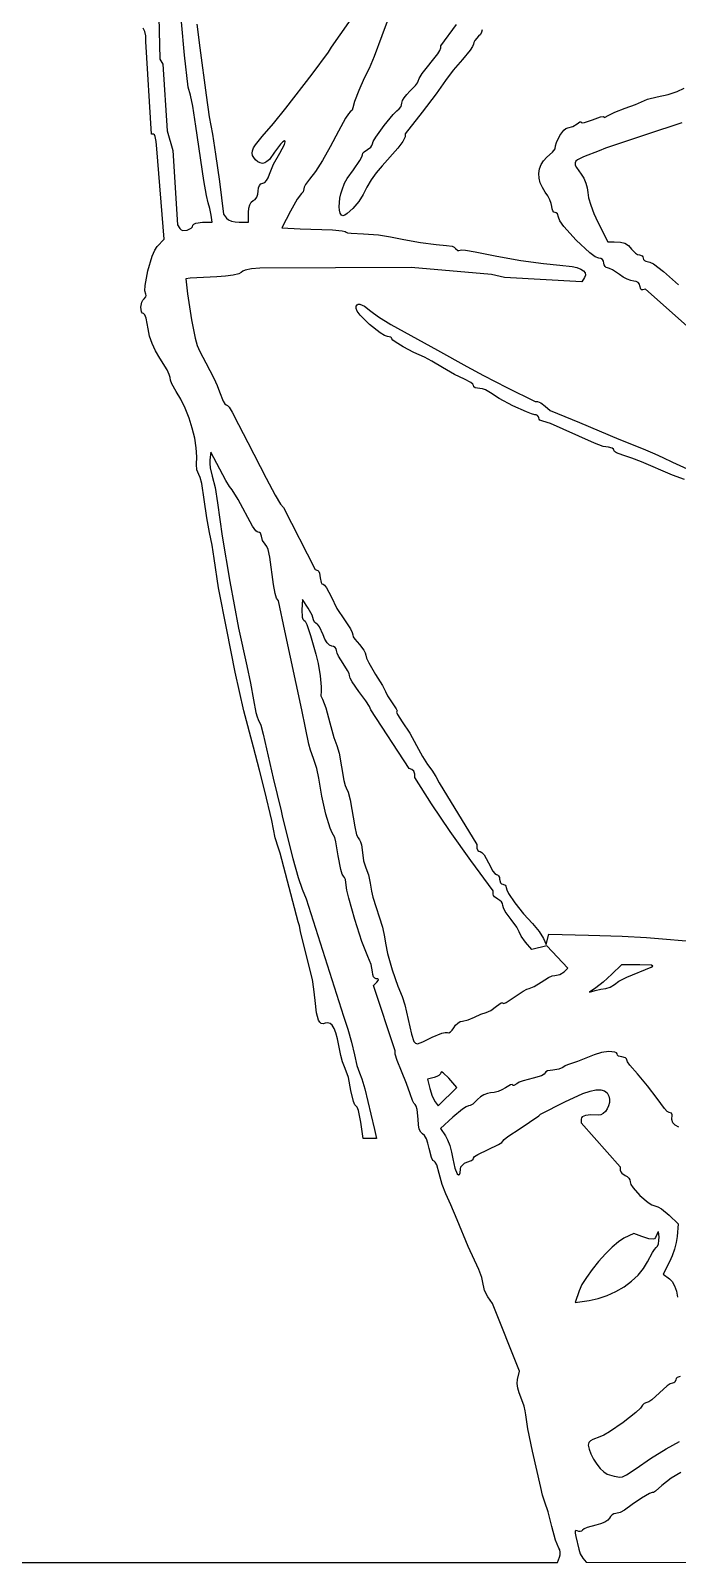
# Model space of a CAD drawing. Extents: x 49.4 to 149.4, y 52.5 to 152.5.
# Drawn here: x 125.26 to 134.8, y 52.46 to 75.05 of the extents above; entities that cross this region are included whole.
import ezdxf

# ---------------------------------------------------------------- set-up
doc = ezdxf.new("R2010")
doc.units = 0
doc.layers.add('LAYER_1', color=7, linetype='CONTINUOUS')

msp = doc.modelspace()

# ---------------------------------------------------------------- linework, layer by layer
at = {"layer": 'LAYER_1'}
for points in [[(127.713, 75.149), (127.755, 74.798), (127.848, 74.1), (127.894, 73.782), (127.94, 73.523), (127.988, 73.229), (128.043, 72.825), (128.102, 72.344), (128.148, 72.284), (128.177, 72.261), (128.222, 72.242), (128.275, 72.229), (128.333, 72.224), (128.471, 72.224), (128.471, 72.37), (128.477, 72.431), (128.492, 72.483), (128.514, 72.522), (128.543, 72.544), (128.571, 72.563), (128.594, 72.597), (128.61, 72.639), (128.616, 72.686), (128.621, 72.732), (128.635, 72.769), (128.656, 72.793), (128.682, 72.801), (128.711, 72.812), (128.739, 72.84), (128.764, 72.882), (128.782, 72.934), (128.839, 73.08), (128.932, 73.246), (129.002, 73.374), (129.013, 73.412), (129.012, 73.423), (129.005, 73.427), (128.979, 73.413), (128.943, 73.377), (128.856, 73.258), (128.78, 73.153), (128.745, 73.12), (128.711, 73.101), (128.679, 73.094), (128.646, 73.1), (128.612, 73.118), (128.577, 73.148), (128.549, 73.18), (128.531, 73.212), (128.524, 73.245), (128.529, 73.281), (128.547, 73.322), (128.576, 73.369), (128.676, 73.488), (128.843, 73.682), (129.024, 73.91), (129.409, 74.41), (129.65, 74.734), (129.698, 74.809), (130.206, 75.543)], [(127.147, 75.464), (127.165, 74.633), (127.21, 74.557), (127.274, 73.574), (127.358, 73.283), (127.426, 72.186), (127.459, 72.131), (127.478, 72.113), (127.505, 72.104), (127.57, 72.108), (127.628, 72.136), (127.647, 72.157), (127.654, 72.181), (127.665, 72.198), (127.695, 72.212), (127.795, 72.224), (127.936, 72.224), (127.921, 72.332), (127.903, 72.43), (127.878, 72.513), (127.851, 72.621), (127.813, 72.841), (127.698, 73.643), (127.653, 73.936), (127.618, 74.1), (127.584, 74.22), (127.527, 74.692), (127.484, 75.182)], [(130.563, 75.307), (130.438, 74.976), (130.326, 74.671), (130.252, 74.495), (130.18, 74.35), (130.101, 74.169), (130.037, 74.005), (130.01, 73.914), (129.999, 73.877), (129.971, 73.852), (129.945, 73.824), (129.904, 73.763), (129.799, 73.571), (129.678, 73.336), (129.563, 73.135), (129.46, 72.975), (129.371, 72.861), (129.313, 72.781), (129.295, 72.745), (129.289, 72.717), (129.278, 72.676), (129.253, 72.649), (129.19, 72.566), (129.091, 72.388), (128.965, 72.142), (129.235, 72.129), (129.71, 72.111), (129.854, 72.1), (129.898, 72.091), (129.914, 72.081), (129.934, 72.071), (129.988, 72.062), (130.167, 72.053), (130.387, 72.039), (130.564, 72.012), (130.763, 71.969), (131.008, 71.927), (131.238, 71.895), (131.391, 71.884), (131.474, 71.871), (131.507, 71.856), (131.527, 71.838), (131.558, 71.81), (131.576, 71.807), (131.592, 71.812), (131.62, 71.817), (131.672, 71.814), (131.817, 71.789), (132.133, 71.724), (132.489, 71.662), (132.821, 71.615), (133.065, 71.593), (133.245, 71.573), (133.315, 71.556), (133.371, 71.534), (133.411, 71.508), (133.435, 71.478), (133.441, 71.446), (133.428, 71.411), (133.389, 71.348), (132.247, 71.411), (132.055, 71.453), (130.873, 71.556), (128.64, 71.546), (128.519, 71.54), (128.425, 71.52), (128.388, 71.503), (128.366, 71.484), (128.328, 71.464), (128.247, 71.446), (128.135, 71.431), (128.005, 71.422), (127.612, 71.4), (127.547, 71.39), (127.575, 71.17), (127.63, 70.786), (127.686, 70.515), (127.717, 70.409), (127.753, 70.317), (127.841, 70.15), (127.961, 69.927), (128.01, 69.816), (128.044, 69.723), (128.097, 69.587), (128.123, 69.546), (128.143, 69.531), (128.163, 69.522), (128.187, 69.499), (128.232, 69.422), (128.325, 69.242), (128.462, 68.977), (128.731, 68.449), (128.866, 68.201), (128.946, 68.068), (128.987, 68.016), (129.457, 67.102), (129.493, 67.086), (129.507, 67.072), (129.519, 67.047), (129.529, 66.977), (129.542, 66.912), (129.556, 66.892), (129.572, 66.885), (129.595, 66.871), (129.624, 66.832), (129.689, 66.705), (129.777, 66.529), (129.886, 66.359), (129.974, 66.225), (130.001, 66.172), (130.01, 66.138), (130.018, 66.109), (130.039, 66.073), (130.107, 65.995), (130.175, 65.913), (130.195, 65.872), (130.203, 65.839), (130.214, 65.795), (130.245, 65.726), (130.347, 65.555), (130.449, 65.392), (130.491, 65.302), (130.521, 65.237), (130.591, 65.136), (130.652, 65.047), (130.663, 65.019), (130.658, 65.009), (130.654, 64.997), (130.668, 64.963), (130.74, 64.853), (130.849, 64.686), (130.949, 64.504), (131.036, 64.344), (131.112, 64.227), (131.176, 64.14), (131.233, 64.049), (131.285, 63.955), (131.838, 63.045), (131.838, 62.993), (131.853, 62.956), (131.869, 62.945), (131.889, 62.941), (131.914, 62.928), (131.945, 62.892), (131.978, 62.838), (132.01, 62.773), (132.073, 62.654), (132.103, 62.618), (132.127, 62.604), (132.146, 62.599), (132.161, 62.583), (132.171, 62.56), (132.175, 62.532), (132.189, 62.481), (132.204, 62.466), (132.223, 62.46), (132.257, 62.445), (132.267, 62.429), (132.271, 62.409), (132.281, 62.375), (132.308, 62.323), (132.401, 62.183), (132.527, 62.023), (132.659, 61.878), (132.759, 61.763), (132.824, 61.661), (132.863, 61.57), (132.9, 61.723), (133.488, 61.709), (133.98, 61.693), (134.339, 61.674), (135.164, 61.604)], [(122.411, 52.455), (133.03, 52.455), (133.06, 52.534), (133.069, 52.568), (133.069, 52.605), (133.062, 52.639), (133.048, 52.666), (133, 52.782), (132.945, 52.984), (132.89, 53.199), (132.843, 53.345), (132.808, 53.448), (132.782, 53.562), (132.661, 54.097), (132.589, 54.426), (132.56, 54.633), (132.554, 54.69), (132.538, 54.758), (132.487, 54.891), (132.461, 54.954), (132.444, 55.024), (132.436, 55.093), (132.441, 55.151), (132.467, 55.274), (132.07, 56.275), (132.002, 56.372), (131.954, 56.467), (131.94, 56.516), (131.934, 56.559), (131.915, 56.66), (131.87, 56.777), (131.71, 57.115), (131.548, 57.506), (131.456, 57.728), (131.381, 57.891), (131.327, 58.028), (131.284, 58.191), (131.248, 58.319), (131.227, 58.357), (131.208, 58.372), (131.189, 58.386), (131.169, 58.427), (131.136, 58.561), (131.119, 58.637), (131.095, 58.702), (131.067, 58.751), (131.039, 58.776), (131.011, 58.8), (130.99, 58.846), (130.977, 58.911), (130.972, 58.992), (130.96, 59.135), (130.946, 59.185), (130.93, 59.21), (130.91, 59.231), (130.89, 59.267), (130.854, 59.367), (130.804, 59.52), (130.728, 59.702), (130.663, 59.86), (130.636, 59.953), (130.636, 60), (130.316, 60.966), (130.365, 61.016), (130.384, 61.038), (130.388, 61.053), (130.379, 61.062), (130.357, 61.065), (130.334, 61.073), (130.316, 61.095), (130.304, 61.127), (130.299, 61.166), (130.28, 61.275), (130.233, 61.394), (130.145, 61.616), (130.039, 61.94), (129.951, 62.255), (129.924, 62.374), (129.914, 62.448), (129.902, 62.528), (129.888, 62.558), (129.872, 62.577), (129.853, 62.609), (129.832, 62.677), (129.795, 62.88), (129.761, 63.083), (129.743, 63.15), (129.728, 63.181), (129.705, 63.216), (129.677, 63.284), (129.613, 63.495), (129.552, 63.759), (129.508, 64.023), (129.478, 64.168), (129.431, 64.312), (129.386, 64.435), (129.362, 64.528), (129.313, 64.769), (129.258, 65.033), (129.01, 66.197), (128.914, 66.639), (128.887, 66.681), (128.866, 66.747), (128.842, 66.879), (128.789, 67.284), (128.763, 67.395), (128.742, 67.442), (128.719, 67.474), (128.68, 67.532), (128.664, 67.592), (128.65, 67.636), (128.634, 67.65), (128.616, 67.655), (128.599, 67.659), (128.581, 67.673), (128.529, 67.743), (128.318, 68.136), (128.232, 68.28), (128.194, 68.329), (128.14, 68.415), (128.004, 68.665), (127.918, 68.833), (127.902, 68.72), (127.9, 68.667), (127.906, 68.603), (127.938, 68.48), (127.982, 68.312), (128.015, 68.088), (128.082, 67.594), (128.195, 66.927), (128.326, 66.239), (128.448, 65.683), (128.504, 65.425), (128.547, 65.178), (128.581, 64.994), (128.599, 64.927), (128.616, 64.889), (128.652, 64.806), (128.687, 64.673), (128.838, 64.023), (128.955, 63.542), (128.976, 63.446), (129.127, 62.84), (129.207, 62.559), (129.264, 62.388), (129.325, 62.244), (129.874, 60.512), (129.938, 60.32), (129.992, 60.129), (130.033, 59.941), (130.068, 59.786), (130.107, 59.676), (130.142, 59.587), (130.186, 59.441), (130.277, 59.069), (130.328, 58.84), (130.358, 58.708), (130.164, 58.708), (130.131, 58.949), (130.095, 59.119), (130.075, 59.17), (130.057, 59.189), (130.039, 59.207), (130.019, 59.256), (129.983, 59.418), (129.945, 59.607), (129.9, 59.742), (129.86, 59.838), (129.835, 59.934), (129.787, 60.177), (129.762, 60.265), (129.736, 60.332), (129.707, 60.379), (129.675, 60.407), (129.641, 60.417), (129.603, 60.41), (129.572, 60.402), (129.545, 60.406), (129.522, 60.424), (129.503, 60.455), (129.474, 60.563), (129.454, 60.742), (129.438, 60.913), (129.416, 61.053), (129.315, 61.462), (129.241, 61.763), (129.223, 61.847), (129.204, 61.907), (128.941, 62.917), (128.915, 62.989), (128.867, 63.145), (128.814, 63.398), (128.714, 63.831), (128.636, 64.143), (128.547, 64.48), (128.404, 65.017), (128.278, 65.586), (128.153, 66.212), (128.032, 66.834), (127.967, 67.264), (127.937, 67.463), (127.898, 67.648), (127.857, 67.864), (127.82, 68.136), (127.783, 68.373), (127.761, 68.459), (127.741, 68.506), (127.712, 68.572), (127.707, 68.65), (127.713, 68.764), (127.703, 68.895), (127.679, 69.038), (127.643, 69.187), (127.596, 69.336), (127.539, 69.481), (127.475, 69.614), (127.405, 69.73), (127.343, 69.843), (127.324, 69.894), (127.317, 69.933), (127.305, 69.979), (127.273, 70.049), (127.167, 70.221), (127.102, 70.326), (127.05, 70.436), (127.013, 70.547), (126.993, 70.655), (126.963, 70.812), (126.944, 70.86), (126.926, 70.877), (126.907, 70.885), (126.894, 70.906), (126.885, 70.972), (126.898, 71.045), (126.913, 71.074), (126.933, 71.094), (126.96, 71.127), (126.964, 71.145), (126.958, 71.162), (126.946, 71.213), (126.949, 71.294), (126.987, 71.508), (127.053, 71.725), (127.091, 71.811), (127.128, 71.868), (127.231, 71.977), (127.119, 73.306), (127.111, 73.415), (127.097, 73.491), (127.085, 73.514), (127.072, 73.523), (127.041, 73.523), (126.961, 74.894), (126.958, 74.974), (126.946, 75.041), (126.92, 75.09)], [(131.918, 75.064), (131.91, 75.03), (131.891, 74.997), (131.864, 74.968), (131.812, 74.908), (131.796, 74.877), (131.79, 74.85), (131.777, 74.816), (131.743, 74.762), (131.63, 74.628), (131.49, 74.468), (131.378, 74.317), (131.24, 74.12), (131.034, 73.85), (130.78, 73.528), (130.78, 73.484), (130.748, 73.417), (130.672, 73.317), (130.444, 73.058), (130.357, 72.952), (130.283, 72.85), (130.219, 72.745), (130.161, 72.633), (130.098, 72.532), (130.013, 72.43), (129.927, 72.352), (129.892, 72.329), (129.864, 72.32), (129.842, 72.331), (129.825, 72.359), (129.814, 72.402), (129.809, 72.455), (129.818, 72.58), (129.832, 72.645), (129.852, 72.705), (129.886, 72.801), (129.928, 72.869), (130.023, 72.998), (130.116, 73.135), (130.144, 73.188), (130.155, 73.222), (130.16, 73.243), (130.176, 73.265), (130.227, 73.3), (130.278, 73.335), (130.293, 73.358), (130.299, 73.381), (130.313, 73.418), (130.352, 73.481), (130.473, 73.65), (130.607, 73.814), (130.66, 73.871), (130.696, 73.9), (130.721, 73.931), (130.732, 73.984), (130.741, 74.019), (130.767, 74.063), (130.805, 74.111), (130.852, 74.157), (130.937, 74.244), (130.963, 74.281), (130.972, 74.306), (130.987, 74.348), (131.034, 74.422), (131.262, 74.711), (131.295, 74.761), (131.309, 74.798), (131.309, 74.827), (131.538, 75.142)], [(135.027, 70.613), (134.327, 71.238), (134.285, 71.226), (134.269, 71.227), (134.256, 71.239), (134.243, 71.286), (134.236, 71.314), (134.217, 71.337), (134.188, 71.353), (134.153, 71.358), (134.109, 71.366), (134.054, 71.387), (133.996, 71.417), (133.941, 71.455), (133.84, 71.523), (133.797, 71.543), (133.767, 71.551), (133.746, 71.557), (133.73, 71.572), (133.718, 71.595), (133.714, 71.623), (133.708, 71.651), (133.692, 71.674), (133.667, 71.689), (133.638, 71.695), (133.585, 71.717), (133.505, 71.776), (133.304, 71.961), (133.121, 72.164), (133.062, 72.245), (133.041, 72.299), (133.027, 72.348), (133.011, 72.363), (132.993, 72.369), (132.974, 72.376), (132.959, 72.395), (132.948, 72.423), (132.945, 72.458), (132.937, 72.503), (132.916, 72.558), (132.886, 72.616), (132.848, 72.67), (132.805, 72.736), (132.774, 72.805), (132.757, 72.875), (132.754, 72.945), (132.764, 73.012), (132.787, 73.075), (132.823, 73.132), (132.872, 73.183), (132.957, 73.26), (132.993, 73.306), (132.998, 73.352), (133.013, 73.402), (133.061, 73.504), (133.123, 73.586), (133.153, 73.61), (133.18, 73.619), (133.255, 73.636), (133.32, 73.677), (133.36, 73.708), (133.373, 73.709), (133.377, 73.7), (133.391, 73.692), (133.427, 73.697), (133.546, 73.736), (133.665, 73.778), (133.701, 73.784), (133.714, 73.779), (133.719, 73.772), (133.732, 73.774), (133.774, 73.799), (133.873, 73.851), (134.027, 73.908), (134.177, 73.961), (134.267, 74.004), (134.355, 74.039), (134.5, 74.073), (134.662, 74.11), (134.791, 74.154), (134.897, 74.203)], [(134.863, 73.692), (134.339, 73.521), (133.738, 73.317), (133.642, 73.277), (133.413, 73.188), (133.323, 73.147), (133.299, 73.125), (133.289, 73.1), (133.291, 73.069), (133.307, 73.033), (133.377, 72.933), (133.415, 72.874), (133.445, 72.804), (133.466, 72.731), (133.474, 72.666), (133.485, 72.586), (133.518, 72.478), (133.565, 72.353), (133.623, 72.228), (133.773, 71.936), (133.864, 71.936), (133.956, 71.931), (134.022, 71.915), (134.073, 71.882), (134.12, 71.827), (134.18, 71.768), (134.21, 71.75), (134.236, 71.743), (134.275, 71.729), (134.287, 71.714), (134.291, 71.695), (134.296, 71.676), (134.309, 71.661), (134.329, 71.651), (134.353, 71.647), (134.39, 71.638), (134.442, 71.611), (134.592, 71.498), (134.812, 71.3)], [(134.903, 68.43), (134.724, 68.496), (134.267, 68.692), (134.126, 68.747), (133.991, 68.789), (133.897, 68.823), (133.869, 68.843), (133.858, 68.862), (133.852, 68.879), (133.836, 68.893), (133.781, 68.905), (133.702, 68.919), (133.574, 68.965), (133.112, 69.175), (132.924, 69.256), (132.812, 69.29), (132.77, 69.304), (132.757, 69.32), (132.752, 69.338), (132.747, 69.357), (132.735, 69.372), (132.716, 69.383), (132.693, 69.386), (132.647, 69.397), (132.572, 69.426), (132.371, 69.518), (132.169, 69.626), (132.041, 69.711), (131.967, 69.753), (131.924, 69.766), (131.883, 69.771), (131.817, 69.784), (131.797, 69.798), (131.79, 69.815), (131.78, 69.835), (131.751, 69.86), (131.658, 69.909), (131.508, 69.981), (131.333, 70.082), (131.176, 70.176), (131.069, 70.233), (130.908, 70.305), (130.752, 70.388), (130.634, 70.46), (130.6, 70.487), (130.588, 70.505), (130.583, 70.519), (130.569, 70.53), (130.524, 70.541), (130.478, 70.555), (130.413, 70.594), (130.257, 70.717), (130.118, 70.855), (130.075, 70.912), (130.059, 70.953), (130.062, 70.985), (130.073, 71.006), (130.09, 71.017), (130.115, 71.017), (130.184, 70.986), (130.278, 70.914), (130.39, 70.829), (130.571, 70.717), (131.261, 70.339), (131.694, 70.098), (131.936, 69.966), (132.282, 69.788), (132.701, 69.579), (132.735, 69.579), (132.781, 69.56), (132.845, 69.514), (132.92, 69.449), (133.353, 69.269), (133.931, 69.026), (134.291, 68.881), (134.465, 68.811), (134.58, 68.756), (134.724, 68.685), (134.994, 68.565)], [(134.818, 58.877), (134.764, 58.903), (134.73, 58.94), (134.715, 58.991), (134.719, 59.057), (134.709, 59.082), (134.677, 59.093), (134.648, 59.109), (134.604, 59.153), (134.496, 59.296), (134.357, 59.487), (134.207, 59.661), (134.097, 59.788), (134.063, 59.837), (134.051, 59.867), (134.045, 59.884), (134.03, 59.898), (133.979, 59.911), (133.928, 59.925), (133.912, 59.94), (133.907, 59.958), (133.897, 59.974), (133.872, 59.984), (133.786, 59.99), (133.676, 59.976), (133.57, 59.944), (133.322, 59.844), (133.177, 59.794), (133.144, 59.781), (133.109, 59.754), (133.05, 59.729), (132.961, 59.718), (132.881, 59.706), (132.857, 59.692), (132.848, 59.676), (132.834, 59.656), (132.795, 59.635), (132.668, 59.599), (132.523, 59.561), (132.465, 59.538), (132.427, 59.516), (132.385, 59.49), (132.372, 59.49), (132.367, 59.499), (132.359, 59.505), (132.336, 59.5), (132.26, 59.456), (132.21, 59.427), (132.153, 59.404), (132.095, 59.388), (132.043, 59.382), (131.994, 59.374), (131.942, 59.353), (131.892, 59.323), (131.851, 59.285), (131.778, 59.217), (131.743, 59.197), (131.717, 59.189), (131.682, 59.176), (131.627, 59.14), (131.483, 59.023), (131.301, 58.856), (131.377, 58.748), (131.409, 58.688), (131.44, 58.604), (131.466, 58.507), (131.483, 58.409), (131.513, 58.271), (131.551, 58.187), (131.569, 58.171), (131.584, 58.176), (131.594, 58.203), (131.598, 58.256), (131.605, 58.288), (131.626, 58.317), (131.657, 58.342), (131.694, 58.358), (131.762, 58.386), (131.783, 58.404), (131.79, 58.42), (131.807, 58.442), (131.854, 58.473), (132.006, 58.547), (132.159, 58.619), (132.206, 58.648), (132.223, 58.667), (132.243, 58.692), (132.297, 58.736), (132.476, 58.858), (132.752, 59.043), (132.776, 59.069), (133.137, 59.25), (133.403, 59.37), (133.508, 59.405), (133.596, 59.424), (133.667, 59.426), (133.722, 59.412), (133.761, 59.382), (133.786, 59.335), (133.795, 59.287), (133.793, 59.237), (133.781, 59.189), (133.761, 59.144), (133.735, 59.106), (133.703, 59.076), (133.667, 59.058), (133.629, 59.053), (133.522, 59.057), (133.443, 59.047), (133.394, 59.026), (133.382, 59.011), (133.377, 58.993), (133.377, 58.941), (133.955, 58.291), (133.955, 58.24), (133.96, 58.218), (133.976, 58.196), (134.027, 58.162), (134.055, 58.146), (134.078, 58.123), (134.093, 58.097), (134.099, 58.069), (134.11, 58.031), (134.142, 57.981), (134.244, 57.867), (134.366, 57.766), (134.421, 57.732), (134.466, 57.716), (134.506, 57.702), (134.56, 57.671), (134.677, 57.577), (134.81, 57.449), (134.792, 57.261), (134.778, 57.173), (134.752, 57.074), (134.718, 56.975), (134.68, 56.889), (134.586, 56.705), (134.678, 56.639), (134.717, 56.597), (134.752, 56.533), (134.781, 56.454), (134.8, 56.366)], [(134.836, 55.197), (134.791, 55.183), (134.777, 55.168), (134.772, 55.149), (134.758, 55.115), (134.742, 55.105), (134.723, 55.101), (134.692, 55.089), (134.646, 55.058), (134.532, 54.956), (134.419, 54.855), (134.374, 54.824), (134.345, 54.812), (134.308, 54.801), (134.283, 54.775), (134.25, 54.731), (134.186, 54.668), (133.999, 54.518), (133.797, 54.379), (133.714, 54.33), (133.654, 54.305), (133.551, 54.268), (133.513, 54.246), (133.492, 54.225), (133.483, 54.183), (133.495, 54.124), (133.522, 54.054), (133.561, 53.978), (133.608, 53.905), (133.66, 53.84), (133.712, 53.789), (133.762, 53.758), (133.866, 53.726), (133.948, 53.71), (133.987, 53.719), (134.045, 53.746), (134.188, 53.838), (134.4, 53.986), (134.631, 54.13), (134.829, 54.24)], [(134.848, 53.78), (134.705, 53.697), (134.568, 53.588), (134.474, 53.506), (134.446, 53.487), (134.436, 53.486), (134.422, 53.486), (134.386, 53.469), (134.268, 53.4), (134.129, 53.309), (134.017, 53.226), (133.955, 53.191), (133.89, 53.177), (133.861, 53.171), (133.833, 53.156), (133.81, 53.134), (133.794, 53.107), (133.77, 53.078), (133.725, 53.049), (133.665, 53.024), (133.596, 53.006), (133.467, 52.97), (133.422, 52.949), (133.398, 52.93), (133.383, 52.916), (133.363, 52.909), (133.341, 52.91), (133.318, 52.919), (133.297, 52.926), (133.287, 52.915), (133.289, 52.885), (133.301, 52.836), (133.344, 52.648), (133.365, 52.58), (133.401, 52.517), (133.45, 52.459), (142.235, 52.455)]]:
    msp.add_lwpolyline(points, dxfattribs=at)
for points in [[(130.908, 60.139), (130.934, 60.114), (130.964, 60.103), (131.041, 60.132), (131.18, 60.201), (131.321, 60.262), (131.374, 60.274), (131.405, 60.271), (131.426, 60.269), (131.451, 60.281), (131.477, 60.307), (131.501, 60.342), (131.527, 60.38), (131.559, 60.411), (131.594, 60.432), (131.627, 60.44), (131.709, 60.457), (131.805, 60.498), (131.898, 60.542), (131.975, 60.566), (132.047, 60.598), (132.131, 60.66), (132.196, 60.708), (132.216, 60.714), (132.223, 60.706), (132.236, 60.702), (132.272, 60.717), (132.388, 60.795), (132.521, 60.884), (132.574, 60.911), (132.609, 60.921), (132.684, 60.949), (132.787, 61.017), (132.897, 61.085), (132.949, 61.106), (132.989, 61.113), (133.062, 61.129), (133.125, 61.168), (133.18, 61.223), (132.872, 61.55), (132.65, 61.495), (132.558, 61.605), (132.493, 61.694), (132.465, 61.756), (132.429, 61.827), (132.343, 61.94), (132.258, 62.059), (132.233, 62.11), (132.223, 62.146), (132.217, 62.173), (132.202, 62.199), (132.179, 62.221), (132.151, 62.237), (132.1, 62.271), (132.084, 62.293), (132.079, 62.314), (132.079, 62.364), (131.75, 62.809), (131.445, 63.237), (131.173, 63.643), (130.924, 64.033), (130.924, 64.084), (130.912, 64.125), (130.883, 64.152), (130.842, 64.168), (130.275, 65.033), (130.256, 65.081), (130.202, 65.167), (130.1, 65.305), (130.003, 65.446), (129.973, 65.501), (129.962, 65.538), (129.955, 65.57), (129.934, 65.614), (129.866, 65.718), (129.798, 65.823), (129.778, 65.87), (129.77, 65.906), (129.764, 65.931), (129.75, 65.952), (129.728, 65.966), (129.701, 65.971), (129.669, 65.985), (129.634, 66.021), (129.6, 66.074), (129.571, 66.14), (129.517, 66.259), (129.491, 66.295), (129.472, 66.308), (129.445, 66.323), (129.433, 66.358), (129.409, 66.43), (129.35, 66.534), (129.267, 66.661), (129.26, 66.508), (129.265, 66.401), (129.275, 66.368), (129.289, 66.356), (129.308, 66.338), (129.333, 66.289), (129.387, 66.128), (129.465, 65.851), (129.498, 65.715), (129.528, 65.534), (129.546, 65.369), (129.544, 65.284), (129.539, 65.264), (129.541, 65.24), (129.565, 65.188), (129.615, 65.062), (129.674, 64.841), (129.729, 64.623), (129.773, 64.504), (129.807, 64.393), (129.842, 64.192), (129.877, 63.991), (129.896, 63.918), (129.913, 63.879), (129.94, 63.818), (129.969, 63.702), (130.038, 63.304), (130.067, 63.19), (130.087, 63.144), (130.107, 63.114), (130.125, 63.084), (130.141, 63.04), (130.155, 62.928), (130.169, 62.804), (130.203, 62.7), (130.242, 62.596), (130.267, 62.474), (130.285, 62.358), (130.307, 62.268), (130.446, 61.828), (130.48, 61.683), (130.492, 61.588), (130.521, 61.437), (130.59, 61.197), (130.673, 60.957), (130.74, 60.801), (130.778, 60.682), (130.828, 60.464), (130.876, 60.249)], [(133.592, 60.931), (133.498, 60.868), (133.586, 60.894), (133.667, 60.913), (133.739, 60.921), (133.803, 60.939), (133.867, 60.982), (133.935, 61.029), (134.05, 61.089), (134.412, 61.237), (134.435, 61.253), (134.413, 61.264), (134.241, 61.272), (133.974, 61.27), (133.83, 61.131), (133.701, 61.015)], [(131.224, 59.251), (131.271, 59.192), (131.542, 59.463), (131.425, 59.598), (131.343, 59.679), (131.318, 59.692), (131.309, 59.683), (131.301, 59.662), (131.28, 59.64), (131.249, 59.622), (131.211, 59.608), (131.113, 59.582), (131.145, 59.446), (131.182, 59.332)], [(133.346, 56.46), (133.288, 56.291), (133.497, 56.32), (133.63, 56.347), (133.762, 56.391), (133.89, 56.45), (134.011, 56.522), (134.121, 56.604), (134.217, 56.694), (134.296, 56.791), (134.355, 56.89), (134.427, 57.025), (134.46, 57.072), (134.485, 57.098), (134.503, 57.119), (134.516, 57.156), (134.525, 57.204), (134.526, 57.256), (134.516, 57.329), (134.508, 57.328), (134.499, 57.301), (134.476, 57.246), (134.46, 57.23), (134.439, 57.222), (134.376, 57.229), (134.273, 57.263), (134.153, 57.309), (134.007, 57.236), (133.927, 57.184), (133.834, 57.105), (133.734, 57.006), (133.633, 56.893), (133.538, 56.775), (133.454, 56.659), (133.388, 56.552)]]:
    msp.add_lwpolyline(points, close=True, dxfattribs=at)

doc.saveas('drawing.dxf')
